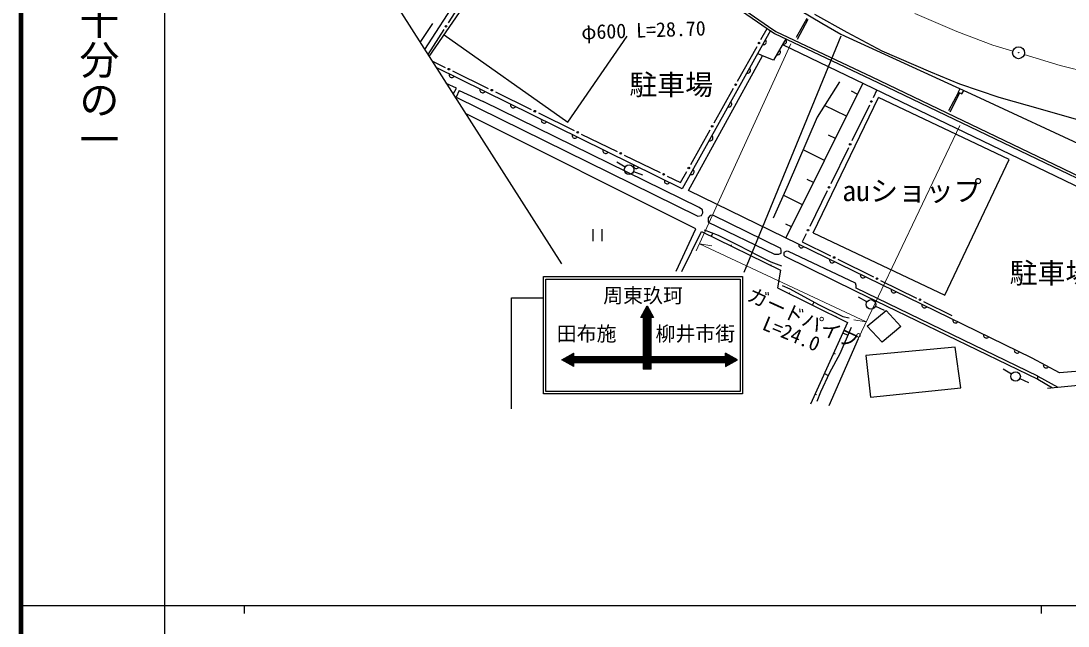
# Model space of a CAD drawing. Units: millimetres, scale not verified. Extents: x 40000 to 680000, y 20000 to 380000.
# Drawn here: x 40000 to 171375, y 202409 to 278364 of the extents above; entities that cross this region are included whole.
import ezdxf
from ezdxf.enums import TextEntityAlignment as Align

# ---------------------------------------------------------------- set-up
doc = ezdxf.new("R2010")
doc.units = ezdxf.units.MM
doc.header["$LTSCALE"] = 1000
doc.linetypes.add('CHAIN', pattern=[18.5, 12, -1.5, 3.5, -1.5])
for name, color, linetype, lineweight in [('M-BGD', 7, 'Continuous', 25), ('M-BMK', 2, 'CHAIN', 13), ('M-BMK-OTRS', 5, 'Continuous', 25), ('M-BMK-SRVR', 3, 'Continuous', 25), ('M-STR-HTXT', 7, 'Continuous', 13), ('M-STR-STRC', 7, 'Continuous', 25), ('M-TTL', 2, 'Continuous', 140), ('M-TTL-BAND', 7, 'Continuous', 25)]:
    doc.layers.add(name, color=color, linetype=linetype, lineweight=lineweight)
doc.styles.add('@ＭＳ ゴシック', font='')
doc.styles.add('ＭＳ ゴシック', font='')
doc.styles.get('@ＭＳ ゴシック').set_extended_font_data('@MS Gothic')
doc.styles.get('ＭＳ ゴシック').set_extended_font_data('MS Gothic')

msp = doc.modelspace()

# ---------------------------------------------------------------- linework, layer by layer
at = {"layer": 'M-BGD'}
for p, q in [((104562, 296411), (90643, 274797)), ((91229, 273879), (106424, 296148)), ((122146, 285378), (133636, 277420)), ((122317, 285625), (133806, 277667)), ((96294, 282324), (93600, 278111)), ((138599, 278658), (137277, 276275)), ((137422, 276071), (138785, 278565)), ((90106, 275637), (91681, 278061)), ((93062, 277269), (91062, 274141)), ((132849, 276029), (133632, 277423)), ((133636, 277420), (134545, 276795)), ((133806, 277667), (134695, 277056)), ((93086, 276601), (108613, 265641)), ((108613, 265641), (116065, 276455)), ((134025, 277153), (122978, 257277)), ((133451, 275948), (133391, 276013)), ((133492, 275877), (133451, 275948)), ((135956, 276126), (134404, 273430)), ((134545, 276795), (146643, 271058)), ((134695, 277056), (146773, 271329)), ((135987, 276011), (135928, 276077)), ((136026, 275939), (135987, 276011)), ((136052, 275844), (136026, 275939)), ((129910, 270798), (132359, 275157)), ((133051, 275402), (133138, 275385)), ((133138, 275385), (133220, 275388)), ((133220, 275388), (133315, 275415)), ((133315, 275415), (133386, 275456)), ((133386, 275456), (133451, 275516)), ((133451, 275516), (133505, 275614)), ((133519, 275782), (133492, 275877)), ((133505, 275614), (133522, 275701)), ((133522, 275701), (133519, 275782)), ((135211, 274663), (135152, 274729)), ((135250, 274591), (135211, 274663)), ((135276, 274496), (135250, 274591)), ((135550, 275421), (211307, 238875)), ((135579, 275470), (135665, 275453)), ((135665, 275453), (135747, 275454)), ((135747, 275454), (135843, 275480)), ((135843, 275480), (135914, 275520)), ((135914, 275520), (135980, 275578)), ((135980, 275578), (136036, 275675)), ((136036, 275675), (136054, 275762)), ((136054, 275762), (136052, 275844)), ((91564, 273355), (93243, 272532)), ((123764, 257100), (133041, 273975)), ((133041, 273975), (132418, 274262)), ((134404, 273430), (133041, 273975)), ((134803, 274122), (134889, 274104)), ((134889, 274104), (134971, 274106)), ((134971, 274106), (135067, 274132)), ((135067, 274132), (135138, 274171)), ((135138, 274171), (135204, 274230)), ((135204, 274230), (135260, 274327)), ((135260, 274327), (135278, 274414)), ((135278, 274414), (135276, 274496)), ((110255, 263548), (92107, 272505)), ((94141, 272092), (98631, 269892)), ((131402, 271887), (131467, 271947)), ((131467, 272379), (131408, 272445)), ((131508, 272309), (131467, 272379)), ((131467, 271947), (131522, 272045)), ((131535, 272213), (131508, 272309)), ((131522, 272045), (131538, 272132)), ((131538, 272132), (131535, 272213)), ((93723, 271708), (93711, 271620)), ((93711, 271620), (93717, 271539)), ((93717, 271539), (93749, 271445)), ((93749, 271445), (93793, 271376)), ((93793, 271376), (93856, 271314)), ((93856, 271314), (93957, 271264)), ((93957, 271264), (94044, 271252)), ((94044, 271252), (94126, 271259)), ((94126, 271259), (94220, 271291)), ((94220, 271291), (94288, 271335)), ((94288, 271335), (94350, 271398)), ((131068, 271833), (131155, 271816)), ((131155, 271816), (131236, 271819)), ((131236, 271819), (131331, 271846)), ((131331, 271846), (131402, 271887)), ((142680, 270707), (139907, 266270)), ((146643, 271058), (169453, 260107)), ((146773, 271329), (169583, 260378)), ((94633, 269939), (93370, 270527)), ((94233, 269176), (94633, 269939)), ((94996, 269649), (94596, 268813)), ((94996, 269649), (98004, 268239)), ((97582, 269804), (97570, 269717)), ((97570, 269717), (97576, 269635)), ((97576, 269635), (97608, 269541)), ((97608, 269541), (97652, 269473)), ((97652, 269473), (97715, 269410)), ((97715, 269410), (97816, 269361)), ((97816, 269361), (97903, 269349)), ((97903, 269349), (97985, 269356)), ((97985, 269356), (98078, 269387)), ((98078, 269387), (98147, 269432)), ((98147, 269432), (98209, 269495)), ((99529, 269452), (104019, 267252)), ((126971, 265567), (129420, 269926)), ((145626, 270560), (135971, 251136)), ((144936, 269173), (144200, 269539)), ((147396, 269706), (146902, 268702)), ((157632, 269406), (156365, 267070)), ((156568, 266954), (157810, 269326)), ((157786, 269860), (157574, 269432)), ((157574, 269432), (158040, 269222)), ((158040, 269222), (158287, 269630)), ((94596, 268813), (124910, 253857)), ((125084, 254933), (98004, 268239)), ((129108, 268133), (129048, 268198)), ((129148, 268062), (129108, 268133)), ((129176, 267967), (129148, 268062)), ((139410, 251775), (147581, 268740)), ((163970, 260988), (147581, 268740)), ((124693, 252280), (95775, 266764)), ((101440, 267901), (101428, 267813)), ((101428, 267813), (101435, 267732)), ((101435, 267732), (101467, 267638)), ((101467, 267638), (101511, 267569)), ((101511, 267569), (101574, 267507)), ((101574, 267507), (101674, 267457)), ((101674, 267457), (101762, 267445)), ((101762, 267445), (101844, 267452)), ((101844, 267452), (101937, 267484)), ((101937, 267484), (102006, 267528)), ((102006, 267528), (102068, 267591)), ((104917, 266812), (109407, 264612)), ((128708, 267587), (128795, 267570)), ((128795, 267570), (128876, 267573)), ((128876, 267573), (128972, 267600)), ((128972, 267600), (129042, 267641)), ((129042, 267641), (129108, 267701)), ((129108, 267701), (129162, 267799)), ((129162, 267799), (129178, 267886)), ((129178, 267886), (129176, 267967)), ((143557, 266398), (140833, 267752)), ((146461, 267805), (144255, 263318)), ((105299, 265997), (105287, 265910)), ((105287, 265910), (105294, 265828)), ((105294, 265828), (105326, 265734)), ((105326, 265734), (105370, 265666)), ((105370, 265666), (105433, 265604)), ((105433, 265604), (105533, 265554)), ((105533, 265554), (105621, 265542)), ((105621, 265542), (105702, 265549)), ((105702, 265549), (105796, 265581)), ((105796, 265581), (105865, 265625)), ((105865, 265625), (105927, 265688)), ((139907, 266270), (136246, 257839)), ((109158, 264094), (109146, 264006)), ((110305, 264172), (114795, 261973)), ((124033, 260336), (126482, 264695)), ((109146, 264006), (109153, 263925)), ((109153, 263925), (109185, 263831)), ((109185, 263831), (109229, 263762)), ((109229, 263762), (109292, 263700)), ((109292, 263700), (109392, 263651)), ((109392, 263651), (109480, 263639)), ((109480, 263639), (109561, 263645)), ((109561, 263645), (109655, 263677)), ((109655, 263677), (109724, 263721)), ((109724, 263721), (109786, 263784)), ((122978, 257277), (110255, 263548)), ((126348, 263340), (126435, 263324)), ((126435, 263324), (126516, 263327)), ((126516, 263327), (126612, 263354)), ((126612, 263354), (126682, 263395)), ((126682, 263395), (126748, 263454)), ((126748, 263887), (126688, 263952)), ((126788, 263816), (126748, 263887)), ((126748, 263454), (126802, 263552)), ((126816, 263721), (126788, 263816)), ((126802, 263552), (126818, 263639)), ((126818, 263639), (126816, 263721)), ((142178, 263623), (141334, 264043)), ((113017, 262190), (113005, 262103)), ((113005, 262103), (113012, 262021)), ((113012, 262021), (113043, 261928)), ((113043, 261928), (113088, 261859)), ((113088, 261859), (113151, 261797)), ((113151, 261797), (113251, 261747)), ((113251, 261747), (113339, 261735)), ((113339, 261735), (113420, 261742)), ((113420, 261742), (113514, 261774)), ((113514, 261774), (113582, 261818)), ((113582, 261818), (113645, 261881)), ((115693, 261533), (120183, 259333)), ((140799, 260848), (138129, 262175)), ((143814, 262420), (141608, 257933)), ((115788, 260004), (114764, 260630)), ((116876, 260287), (116864, 260199)), ((116864, 260199), (116870, 260118)), ((155904, 243948), (163970, 260988)), ((169583, 260378), (175819, 257385)), ((116858, 259473), (117976, 259035)), ((116870, 260118), (116902, 260024)), ((116902, 260024), (116946, 259955)), ((116946, 259955), (117009, 259893)), ((117009, 259893), (117110, 259844)), ((117110, 259844), (117198, 259832)), ((117198, 259832), (117279, 259838)), ((117279, 259838), (117373, 259870)), ((117373, 259870), (117441, 259914)), ((117441, 259914), (117504, 259977)), ((121081, 258893), (122760, 258070)), ((122760, 258070), (123543, 259464)), ((123988, 259094), (124075, 259078)), ((124075, 259078), (124156, 259080)), ((124156, 259080), (124252, 259108)), ((124252, 259108), (124322, 259148)), ((124322, 259148), (124388, 259208)), ((124388, 259641), (124328, 259706)), ((124429, 259570), (124388, 259641)), ((124388, 259208), (124442, 259306)), ((124456, 259475), (124429, 259570)), ((124442, 259306), (124458, 259393)), ((124458, 259393), (124456, 259475)), ((169453, 260107), (175765, 257078)), ((120735, 258383), (120723, 258296)), ((120723, 258296), (120729, 258214)), ((120729, 258214), (120761, 258121)), ((120761, 258121), (120805, 258052)), ((120805, 258052), (120868, 257990)), ((120868, 257990), (120969, 257940)), ((120969, 257940), (121056, 257928)), ((121056, 257928), (121138, 257935)), ((121138, 257935), (121232, 257967)), ((121232, 257967), (121300, 258011)), ((121300, 258011), (121362, 258074)), ((136246, 257839), (134360, 253623)), ((139419, 258073), (138661, 258450)), ((166889, 236031), (123764, 257100)), ((138040, 255298), (135643, 256490)), ((141166, 257036), (138960, 252549)), ((125492, 254642), (125084, 254933)), ((124910, 253857), (125375, 253944)), ((125375, 253944), (125550, 254293)), ((125550, 254293), (125492, 254642)), ((126452, 253957), (126234, 253666)), ((126234, 253666), (126234, 253376)), ((126816, 253994), (126452, 253957)), ((135322, 249813), (126816, 253994)), ((122221, 246958), (124693, 252280)), ((126234, 253376), (126234, 253121)), ((126234, 253121), (134559, 249086)), ((136661, 252524), (135975, 252864)), ((111767, 252223), (111767, 250723)), ((112907, 250723), (112907, 252223)), ((122908, 246923), (125380, 251939)), ((125380, 251939), (135303, 247068)), ((125740, 252154), (127456, 251485)), ((126620, 251331), (126818, 251734)), ((127456, 251485), (129986, 250235)), ((138519, 251651), (138025, 250647)), ((139410, 251775), (155904, 243948)), ((129101, 250113), (129167, 250248)), ((129986, 250235), (132574, 248868)), ((135395, 249559), (135322, 249813)), ((137589, 250346), (137577, 250258)), ((137577, 250258), (137584, 250177)), ((137584, 250177), (137617, 250083)), ((137617, 250083), (137661, 250015)), ((137661, 250015), (137724, 249953)), ((137724, 249953), (137825, 249903)), ((137825, 249903), (137913, 249892)), ((137913, 249892), (137994, 249899)), ((137994, 249899), (138088, 249931)), ((138025, 250647), (141579, 248895)), ((138088, 249931), (138156, 249975)), ((138156, 249975), (138218, 250038)), ((131582, 248895), (131776, 249290)), ((132574, 248868), (134086, 248141)), ((134559, 249086), (135104, 249086)), ((135104, 249086), (135395, 249232)), ((135395, 249232), (135395, 249559)), ((136036, 249479), (135711, 249292)), ((135711, 249292), (135734, 248967)), ((135734, 248967), (135827, 248827)), ((135827, 248827), (144761, 244453)), ((136316, 249432), (136036, 249479)), ((144691, 245430), (136316, 249432)), ((141454, 248458), (141442, 248370)), ((141442, 248370), (141449, 248288)), ((142475, 248452), (146960, 246241)), ((134063, 247677), (134121, 247796)), ((134086, 248141), (135424, 247617)), ((135303, 247068), (134940, 244851)), ((141449, 248288), (141481, 248195)), ((141481, 248195), (141526, 248126)), ((141526, 248126), (141589, 248064)), ((141589, 248064), (141690, 248015)), ((141690, 248015), (141777, 248003)), ((141777, 248003), (141859, 248011)), ((141859, 248011), (141952, 248043)), ((141952, 248043), (142021, 248087)), ((142021, 248087), (142083, 248150)), ((145319, 246569), (145307, 246482)), ((145307, 246482), (145314, 246400)), ((145314, 246400), (145346, 246307)), ((145346, 246307), (145391, 246238)), ((145391, 246238), (145454, 246176)), ((145454, 246176), (145554, 246127)), ((145554, 246127), (145642, 246115)), ((145642, 246115), (145723, 246122)), ((145723, 246122), (145817, 246155)), ((145817, 246155), (145886, 246199)), ((145886, 246199), (145948, 246262)), ((147857, 245798), (152341, 243587)), ((134940, 244851), (143685, 240512)), ((135516, 245171), (136447, 244735)), ((136447, 244735), (140082, 242787)), ((144807, 245175), (144691, 245430)), ((144761, 244453), (167572, 233409)), ((144784, 244826), (144807, 245175)), ((167572, 233787), (144784, 244826)), ((149183, 244681), (149172, 244594)), ((149172, 244594), (149179, 244512)), ((149179, 244512), (149211, 244419)), ((149211, 244419), (149255, 244350)), ((149750, 244311), (149812, 244374)), ((136397, 244128), (136472, 244278)), ((139312, 242682), (139515, 243091)), ((146130, 243090), (145101, 243708)), ((149255, 244350), (149319, 244288)), ((149319, 244288), (149419, 244239)), ((149419, 244239), (149507, 244227)), ((149507, 244227), (149588, 244234)), ((149588, 244234), (149682, 244266)), ((149682, 244266), (149750, 244311)), ((153238, 243144), (156791, 241392)), ((140082, 242787), (143135, 241275)), ((146178, 240065), (148541, 242019)), ((147197, 242548), (148302, 242080)), ((148541, 242019), (150386, 240003)), ((153048, 242793), (153036, 242705)), ((153036, 242705), (153043, 242624)), ((153043, 242624), (153076, 242530)), ((153076, 242530), (153120, 242462)), ((153120, 242462), (153183, 242400)), ((153183, 242400), (153284, 242351)), ((153284, 242351), (153372, 242339)), ((153372, 242339), (153453, 242346)), ((153453, 242346), (153547, 242378)), ((153547, 242378), (153615, 242423)), ((153615, 242423), (153677, 242486)), ((143685, 240512), (139072, 230248)), ((142227, 241235), (142286, 241353)), ((143135, 241275), (143892, 241100)), ((156913, 240905), (156901, 240817)), ((156901, 240817), (156908, 240736)), ((156908, 240736), (156940, 240642)), ((156940, 240642), (156985, 240574)), ((156985, 240574), (157048, 240512)), ((157048, 240512), (157149, 240463)), ((157149, 240463), (157236, 240451)), ((157236, 240451), (157318, 240458)), ((157318, 240458), (157411, 240490)), ((157411, 240490), (157480, 240535)), ((157480, 240535), (157542, 240598)), ((144153, 239879), (142742, 236576)), ((143108, 239229), (143752, 238940)), ((146178, 240065), (148068, 238049)), ((150386, 240003), (148068, 238049)), ((145040, 238473), (141350, 230059)), ((160778, 239017), (160766, 238929)), ((160766, 238929), (160773, 238848)), ((160773, 238848), (160805, 238754)), ((160805, 238754), (160850, 238686)), ((160850, 238686), (160913, 238624)), ((160913, 238624), (161013, 238575)), ((161013, 238575), (161101, 238563)), ((161101, 238563), (161183, 238570)), ((161183, 238570), (161276, 238602)), ((161276, 238602), (161345, 238646)), ((161345, 238646), (161407, 238710)), ((168789, 232258), (226690, 238155)), ((211336, 237828), (170299, 234184)), ((142742, 236576), (141434, 234177)), ((141955, 236663), (142156, 236573)), ((157220, 237430), (145997, 236385)), ((157902, 232295), (157220, 237430)), ((164643, 237129), (164631, 237041)), ((164631, 237041), (164638, 236960)), ((164638, 236960), (164670, 236866)), ((164670, 236866), (164714, 236798)), ((164714, 236798), (164778, 236736)), ((164778, 236736), (164878, 236686)), ((164878, 236686), (164966, 236675)), ((164966, 236675), (165047, 236682)), ((165047, 236682), (165141, 236714)), ((165141, 236714), (165209, 236758)), ((165209, 236758), (165271, 236821)), ((145997, 236385), (146587, 231159)), ((170299, 234184), (166889, 236031)), ((168286, 235274), (168271, 235187)), ((168271, 235187), (168275, 235106)), ((141434, 234177), (140307, 231778)), ((140802, 234097), (141292, 233876)), ((164272, 234045), (163239, 234657)), ((168275, 235106), (168303, 235011)), ((168303, 235011), (168344, 234940)), ((168344, 234940), (168405, 234876)), ((168405, 234876), (168503, 234823)), ((168503, 234823), (168591, 234807)), ((168591, 234807), (168672, 234811)), ((168672, 234811), (168767, 234839)), ((168767, 234839), (168837, 234881)), ((168837, 234881), (168902, 234941)), ((165332, 233487), (166421, 232981)), ((167572, 233409), (167572, 233787)), ((167572, 233787), (170095, 232391)), ((167572, 233409), (169432, 232324)), ((139648, 231531), (139795, 231465)), ((140307, 231778), (139871, 230578)), ((146587, 231159), (157902, 232295))]:
    msp.add_line(p, q, dxfattribs=at)
for centre, radius in [((93331, 277690), 100), ((132604, 275593), 100), ((93692, 272312), 100), ((99080, 269672), 100), ((129665, 270362), 100), ((146682, 268253), 100), ((104468, 267032), 100), ((109856, 264392), 100), ((126726, 265131), 100), ((144034, 262869), 100), ((115244, 261753), 100), ((116300, 259691), 600), ((120632, 259113), 100), ((123788, 259900), 100), ((141387, 257485), 100), ((138740, 252100), 100), ((142027, 248674), 100), ((147408, 246020), 100), ((146644, 242781), 600), ((152789, 243366), 100), ((164788, 233739), 600)]:
    msp.add_circle(centre, radius, dxfattribs=at)
at = {"layer": 'M-BMK'}
for p, q in [((152150, 279302), (157404, 277030)), ((157404, 277030), (161948, 275326)), ((161948, 275326), (164450, 274586)), ((165887, 274154), (170396, 272770)), ((170396, 272770), (174088, 271847))]:
    msp.add_line(p, q, dxfattribs=at)
at = {"layer": 'M-BMK-OTRS'}
msp.add_line((77127, 295953), (107830, 247894), dxfattribs=at)
at = {"layer": 'M-BMK-SRVR'}
for radius in [750, 30]:
    msp.add_circle((165169, 274374), radius, dxfattribs=at)
at = {"layer": 'M-STR-HTXT'}
for p, q in [((136611, 275507), (124718, 249504)), ((157779, 265247), (145040, 238473)), ((125127, 250398), (126664, 250142)), ((125127, 250398), (146045, 240586)), ((146045, 240586), (144509, 240843))]:
    msp.add_line(p, q, dxfattribs=at)
at = {"layer": 'M-STR-STRC'}
for p, q in [((135136, 281317), (140475, 278079)), ((139562, 279207), (143609, 276935)), ((140475, 278079), (142860, 276716)), ((142870, 276464), (130702, 246773)), ((142860, 276716), (159773, 268947)), ((143609, 276935), (148010, 274592)), ((148010, 274592), (154116, 271965)), ((154116, 271965), (157737, 270474)), ((157737, 270474), (162694, 268811)), ((159773, 268947), (177994, 260486)), ((162694, 268811), (168161, 267249)), ((168161, 267249), (172704, 265971)), ((105546, 231568), (105546, 246268)), ((105546, 246268), (130546, 246268)), ((105846, 231868), (105846, 245968)), ((105846, 245968), (130246, 245968)), ((130246, 245968), (130246, 231868)), ((130546, 246268), (130546, 231568)), ((101546, 229671), (101546, 243618)), ((101546, 243618), (105546, 243618)), ((117773, 241158), (118570, 242593)), ((119006, 241808), (118134, 241808)), ((118933, 241938), (118206, 241938)), ((118861, 242068), (118278, 242068)), ((118789, 242198), (118351, 242198)), ((118717, 242328), (118423, 242328)), ((118645, 242458), (118495, 242458)), ((118572, 242588), (118567, 242588)), ((118570, 242593), (119367, 241158)), ((119367, 241158), (117773, 241158)), ((119295, 241288), (117845, 241288)), ((119222, 241418), (117917, 241418)), ((119150, 241548), (117989, 241548)), ((119078, 241678), (118062, 241678)), ((118070, 241158), (118070, 234658)), ((119070, 241028), (118070, 241028)), ((119070, 240898), (118070, 240898)), ((119070, 240768), (118070, 240768)), ((119070, 240638), (118070, 240638)), ((119070, 240508), (118070, 240508)), ((119070, 234658), (119070, 241158)), ((119070, 240378), (118070, 240378)), ((119070, 240248), (118070, 240248)), ((119070, 240118), (118070, 240118)), ((119070, 239988), (118070, 239988)), ((119070, 239858), (118070, 239858)), ((119070, 239728), (118070, 239728)), ((119070, 239598), (118070, 239598)), ((119070, 239468), (118070, 239468)), ((119070, 239338), (118070, 239338)), ((119070, 239208), (118070, 239208)), ((119070, 239078), (118070, 239078)), ((119070, 238948), (118070, 238948)), ((119070, 238818), (118070, 238818)), ((119070, 238688), (118070, 238688)), ((119070, 238558), (118070, 238558)), ((119070, 238428), (118070, 238428)), ((119070, 238298), (118070, 238298)), ((119070, 238168), (118070, 238168)), ((119070, 238038), (118070, 238038)), ((119070, 237908), (118070, 237908)), ((107882, 235808), (109382, 236642)), ((109382, 236478), (109088, 236478)), ((109382, 236608), (109322, 236608)), ((109382, 236218), (109382, 236642)), ((119070, 237778), (118070, 237778)), ((119070, 237648), (118070, 237648)), ((119070, 237518), (118070, 237518)), ((119070, 237388), (118070, 237388)), ((119070, 237258), (118070, 237258)), ((119070, 237128), (118070, 237128)), ((119070, 236998), (118070, 236998)), ((119070, 236868), (118070, 236868)), ((119070, 236738), (118070, 236738)), ((119070, 236608), (118070, 236608)), ((119070, 236478), (118070, 236478)), ((128382, 236218), (128382, 236642)), ((129882, 235808), (128382, 236642)), ((128442, 236608), (128382, 236608)), ((128676, 236478), (128382, 236478)), ((109382, 234975), (107882, 235808)), ((129846, 235828), (107918, 235828)), ((129684, 235698), (108080, 235698)), ((129612, 235958), (108152, 235958)), ((129450, 235568), (108314, 235568)), ((129378, 236088), (108386, 236088)), ((129216, 235438), (108548, 235438)), ((129144, 236218), (108620, 236218)), ((109382, 235308), (108782, 235308)), ((109382, 236348), (108854, 236348)), ((109382, 235178), (109016, 235178)), ((109382, 234975), (109382, 235438)), ((119070, 236348), (118070, 236348)), ((119070, 235308), (118070, 235308)), ((119070, 235178), (118070, 235178)), ((128910, 236348), (128382, 236348)), ((128382, 234975), (129882, 235808)), ((128382, 235438), (128382, 234975)), ((128982, 235308), (128382, 235308)), ((128748, 235178), (128382, 235178)), ((109382, 235048), (109250, 235048)), ((119070, 235048), (118070, 235048)), ((119070, 234918), (118070, 234918)), ((119070, 234788), (118070, 234788)), ((119070, 234658), (118070, 234658)), ((128514, 235048), (128382, 235048)), ((130546, 231568), (105546, 231568)), ((130246, 231868), (105846, 231868))]:
    msp.add_line(p, q, dxfattribs=at)
at = {"layer": 'M-TTL'}
msp.add_line((40000, 380000), (40000, 20000), dxfattribs=at)
at = {"layer": 'M-TTL-BAND'}
for p, q in [((58000, 370000), (58000, 20000)), ((40000, 205000), (579000, 205000)), ((68000, 205000), (68000, 204000)), ((168000, 205000), (168000, 204000))]:
    msp.add_line(p, q, dxfattribs=at)

# ---------------------------------------------------------------- texts
at = {"layer": 'M-BGD', "style": 'ＭＳ ゴシック'}
for s, p in [('駐車場', (121588, 270356)), ('auショップ', (151798, 257032)), ('駐車場', (169297, 246716))]:
    msp.add_text(s, height=2566, dxfattribs=at).set_placement(p, align=Align.MIDDLE_CENTER)
at = {"layer": 'M-STR-HTXT', "style": 'ＭＳ ゴシック'}
for s, rotation, p in [('φ600 L=28.70', 1.9, (118106, 277206)), ('ガードパイプ', 335.5, (138190, 241076)), ('L=24.0', 337.6, (136675, 239098))]:
    msp.add_text(s, height=1833, rotation=rotation, dxfattribs=at).set_placement(p, align=Align.MIDDLE_CENTER)
at = {"layer": 'M-STR-STRC', "style": 'ＭＳ ゴシック'}
for s, p in [('周東玖珂', (118046, 243902)), ('田布施', (110971, 239107)), ('柳井市街', (124612, 239107))]:
    msp.add_text(s, height=1833, dxfattribs=at).set_placement(p, align=Align.MIDDLE_CENTER)
at = {"layer": 'M-TTL-BAND', "style": '@ＭＳ ゴシック'}
msp.add_text('縮尺千分の一', height=3666, rotation=270, dxfattribs=at).set_placement((49777, 261030), align=Align.MIDDLE_RIGHT)

doc.saveas('drawing.dxf')
